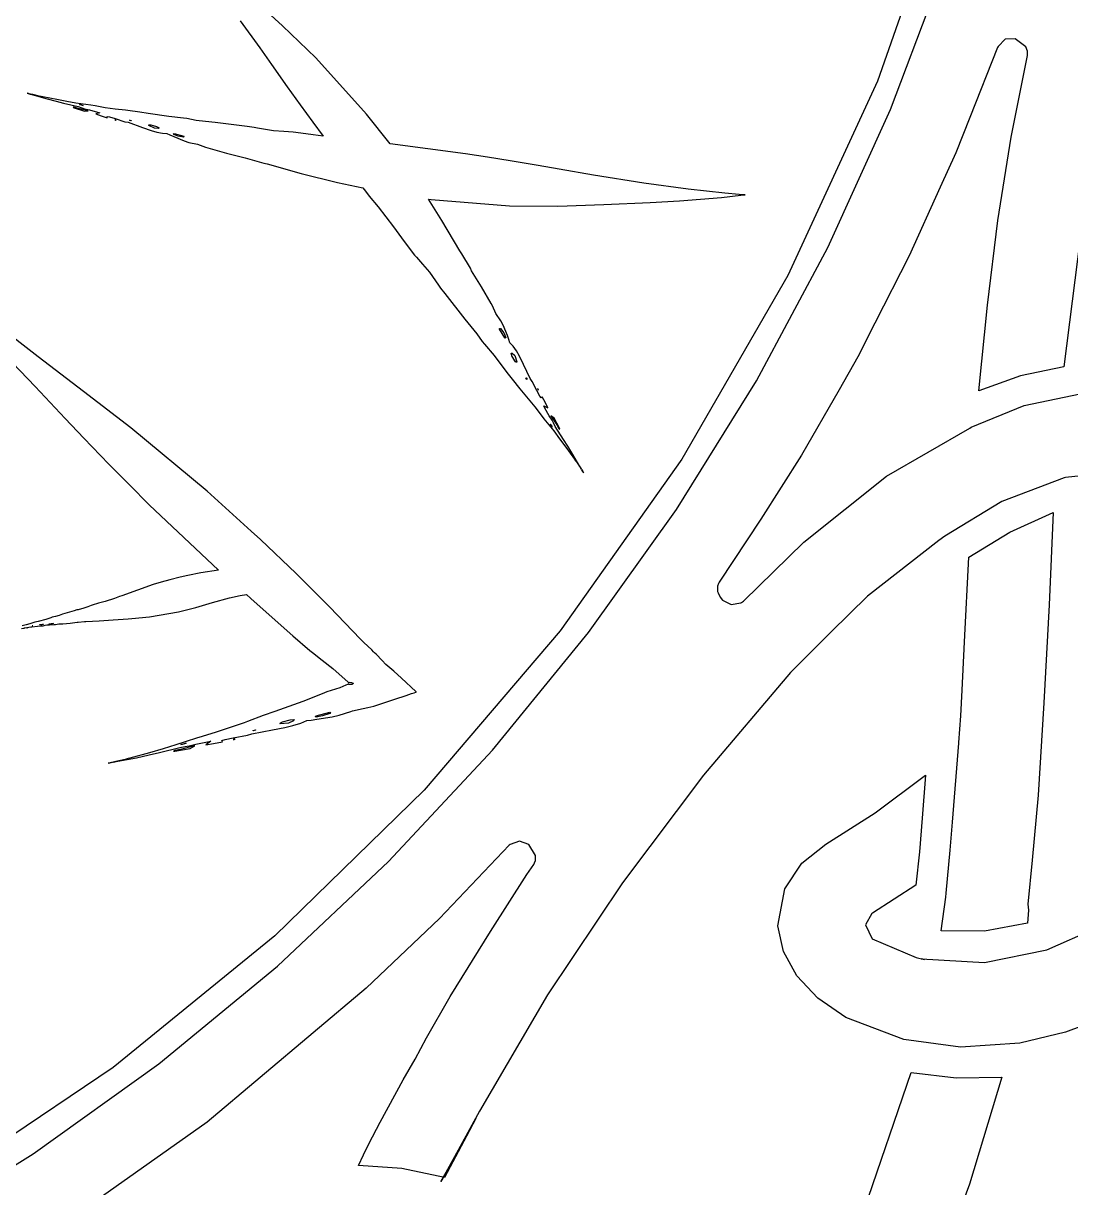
# Model space of a CAD drawing. Extents: x 0 to 285, y 0 to 248.
# Drawn here: x 179.25 to 208.91, y 67.91 to 100.89 of the extents above; entities that cross this region are included whole.
import ezdxf

# ---------------------------------------------------------------- set-up
doc = ezdxf.new("R2010")
doc.units = 0

msp = doc.modelspace()

# ---------------------------------------------------------------- linework, layer by layer
at = {"layer": 'Layer 1'}
for p, q in [((205.476735, 105.051332), (203.441306, 99.253173)), ((203.809353, 98.444114), (205.329868, 102.463173)), ((186.595732, 100.818405), (185.672697, 101.662779)), ((185.396131, 100.961657), (185.947198, 100.197719)), ((187.532543, 99.912405), (186.595732, 100.818405)), ((207.053685, 100.435931), (206.855128, 100.229572)), ((207.339531, 100.453258), (207.053685, 100.435931)), ((207.644842, 100.220684), (207.339531, 100.453258)), ((185.947198, 100.197719), (186.278874, 99.726055)), ((206.839426, 100.206907), (206.053, 98.2189)), ((206.855128, 100.229572), (206.839426, 100.206907)), ((207.224001, 97.660299), (207.692704, 99.976849)), ((207.691652, 100.098764), (207.644842, 100.220684)), ((207.692987, 100.031067), (207.691652, 100.098764)), ((207.692704, 99.976849), (207.692987, 100.031067)), ((186.278874, 99.726055), (186.722837, 99.09381)), ((188.975243, 98.313575), (187.532543, 99.912405)), ((186.722837, 99.09381), (187.093917, 98.582593)), ((203.441306, 99.253173), (200.905578, 93.743385)), ((179.359, 98.9092), (179.393219, 98.899867)), ((179.398404, 98.898978), (179.359, 98.9092)), ((179.359, 98.9092), (179.359, 98.9092)), ((179.393219, 98.899867), (179.445216, 98.886238)), ((179.445216, 98.886238), (179.398404, 98.898978)), ((179.517958, 98.869259), (179.460187, 98.882295)), ((179.460187, 98.882295), (179.556475, 98.854742)), ((179.704462, 98.823186), (179.517958, 98.869259)), ((179.556475, 98.854742), (179.929776, 98.750749)), ((179.762532, 98.816224), (179.704462, 98.823186)), ((179.801492, 98.808965), (179.762532, 98.816224)), ((180.200864, 98.728814), (179.801492, 98.808965)), ((179.929776, 98.750749), (180.186643, 98.683645)), ((180.186643, 98.683645), (180.393738, 98.630023)), ((180.48262, 98.677114), (180.200864, 98.728814)), ((180.393738, 98.630023), (180.804521, 98.531363)), ((180.743043, 98.631341), (180.48262, 98.677114)), ((181.167451, 98.566458), (180.743043, 98.631341)), ((180.691181, 98.512809), (180.663628, 98.514141)), ((180.663628, 98.514141), (180.689107, 98.498734)), ((180.689107, 98.498734), (180.989673, 98.404373)), ((180.807615, 98.481403), (180.691181, 98.512809)), ((180.804521, 98.531363), (180.90703, 98.497587)), ((181.091, 98.414), (180.807615, 98.481403)), ((180.8675, 98.57742), (180.840836, 98.588678)), ((180.840836, 98.588678), (180.858762, 98.587642)), ((180.858762, 98.587642), (180.945865, 98.566309)), ((180.945865, 98.566309), (180.8675, 98.57742)), ((180.90703, 98.497587), (180.986431, 98.469737)), ((180.986431, 98.469737), (181.123026, 98.437149)), ((180.989673, 98.404373), (181.091, 98.414)), ((181.091, 98.414), (181.091, 98.414)), ((181.123026, 98.437149), (181.355295, 98.373598)), ((181.285812, 98.549423), (181.167451, 98.566458)), ((181.570825, 98.498315), (181.285812, 98.549423)), ((181.422252, 98.352562), (181.304633, 98.323529)), ((181.304633, 98.323529), (181.454693, 98.272569)), ((181.355295, 98.373598), (181.422252, 98.352562)), ((181.856281, 98.462168), (181.570825, 98.498315)), ((182.144554, 98.427652), (181.856281, 98.462168)), ((182.216699, 98.417876), (182.144554, 98.427652)), ((182.548522, 98.372695), (182.216699, 98.417876)), ((182.790429, 98.337291), (182.548522, 98.372695)), ((183.373937, 98.24604), (182.790429, 98.337291)), ((187.093917, 98.582593), (187.448554, 98.086929)), ((189.637262, 97.471571), (188.975243, 98.313575)), ((202.03495, 94.539487), (203.809353, 98.444114)), ((181.454693, 98.272569), (181.629939, 98.215684)), ((181.629939, 98.215684), (181.630532, 98.248422)), ((181.630532, 98.248422), (181.692601, 98.240867)), ((181.692601, 98.240867), (181.853772, 98.189463)), ((181.857, 98.1535), (181.843521, 98.153057)), ((181.843521, 98.153057), (181.861741, 98.145352)), ((181.853772, 98.189463), (182.129898, 98.10295)), ((181.881147, 98.141946), (181.857, 98.1535)), ((181.861741, 98.145352), (181.881147, 98.141946)), ((182.129898, 98.10295), (182.22278, 98.085766)), ((182.22278, 98.085766), (182.627769, 97.942962)), ((182.263679, 98.142344), (182.268418, 98.147825)), ((182.30886, 98.130643), (182.263679, 98.142344)), ((182.268418, 98.147825), (182.314044, 98.135381)), ((182.309, 98.1307), (182.30886, 98.130643)), ((182.314044, 98.135381), (182.309, 98.1307)), ((182.804967, 98.010504), (182.838148, 98.016577)), ((182.810005, 97.999096), (182.804967, 98.010504)), ((182.969841, 97.917771), (182.810005, 97.999096)), ((182.838148, 98.016577), (182.864369, 98.0108)), ((182.864369, 98.0108), (183.022727, 97.966951)), ((183.022727, 97.966951), (183.095315, 97.931696)), ((183.786345, 98.201302), (183.373937, 98.24604)), ((183.884115, 98.192119), (183.786345, 98.201302)), ((184.145873, 98.141454), (183.884115, 98.192119)), ((184.415034, 98.112126), (184.145873, 98.141454)), ((184.685967, 98.079535), (184.415034, 98.112126)), ((185.596559, 97.963542), (184.685967, 98.079535)), ((185.7918, 97.940433), (185.596559, 97.963542)), ((187.448554, 98.086929), (187.748381, 97.69363)), ((206.053, 98.2189), (205.661626, 97.224019)), ((182.627769, 97.942962), (182.871157, 97.857339)), ((182.871157, 97.857339), (183.031586, 97.809048)), ((183.074427, 97.914808), (182.969841, 97.917771)), ((183.031586, 97.809048), (183.192757, 97.775125)), ((183.095315, 97.931696), (183.074, 97.9148)), ((183.074, 97.9148), (183.074427, 97.914808)), ((183.192757, 97.775125), (183.320604, 97.771422)), ((183.320604, 97.771422), (183.406078, 97.726831)), ((183.406078, 97.726831), (183.514217, 97.679279)), ((183.502388, 97.761784), (183.520905, 97.765487)), ((183.512314, 97.737341), (183.502388, 97.761784)), ((183.64134, 97.691271), (183.512314, 97.737341)), ((183.514217, 97.679279), (183.807674, 97.562845)), ((183.520905, 97.765487), (183.799698, 97.691567)), ((183.790071, 97.661793), (183.64134, 97.691271)), ((183.811102, 97.679124), (183.79, 97.6618)), ((183.79, 97.6618), (183.790071, 97.661793)), ((183.799698, 97.691567), (183.811102, 97.679124)), ((185.884682, 97.919693), (185.7918, 97.940433)), ((186.334276, 97.845468), (185.884682, 97.919693)), ((186.627287, 97.822064), (186.334276, 97.845468)), ((186.896747, 97.80414), (186.627287, 97.822064)), ((186.970224, 97.801176), (186.896747, 97.80414)), ((187.461443, 97.734959), (186.970224, 97.801176)), ((187.748381, 97.69363), (187.461443, 97.734959)), ((207.040015, 96.482019), (207.224001, 97.660299)), ((183.807674, 97.562845), (183.944698, 97.517972)), ((183.944698, 97.517972), (184.182611, 97.468789)), ((184.182611, 97.468789), (184.408953, 97.382872)), ((184.408953, 97.382872), (184.479319, 97.359022)), ((184.479319, 97.359022), (185.003719, 97.215935)), ((191.774712, 97.195445), (189.637262, 97.471571)), ((185.003719, 97.215935), (185.534787, 97.083649)), ((185.534787, 97.083649), (185.603367, 97.056984)), ((185.603367, 97.056984), (186.060366, 96.927811)), ((192.394511, 97.096932), (191.774712, 97.195445)), ((193.039792, 96.998719), (192.394511, 97.096932)), ((193.832765, 96.861991), (193.039792, 96.998719)), ((205.661626, 97.224019), (205.218995, 96.250768)), ((186.060366, 96.927811), (186.158297, 96.907517)), ((186.158297, 96.907517), (187.123254, 96.634354)), ((187.123254, 96.634354), (188.146284, 96.379265)), ((194.428567, 96.757569), (193.832765, 96.861991)), ((195.39945, 96.590175), (194.428567, 96.757569)), ((188.146284, 96.379265), (188.866232, 96.228166)), ((196.82511, 96.360119), (195.39945, 96.590175)), ((198.08471, 96.193467), (196.82511, 96.360119)), ((206.845366, 95.307299), (207.040015, 96.482019)), ((188.866232, 96.228166), (188.940151, 96.130839)), ((188.940151, 96.130839), (189.050957, 95.997963)), ((189.050957, 95.997963), (189.30264, 95.692209)), ((199.123, 96.0797), (198.08471, 96.193467)), ((199.029107, 95.960347), (199.570098, 96.024194)), ((199.526695, 96.042118), (199.123, 96.0797)), ((199.123, 96.0797), (199.123, 96.0797)), ((199.698383, 96.033212), (199.526695, 96.042118)), ((199.570098, 96.024194), (199.698383, 96.033212)), ((205.218995, 96.250768), (204.340105, 94.301148)), ((189.30264, 95.692209), (189.735642, 95.12781)), ((191.107671, 95.302922), (190.723406, 95.912059)), ((190.723406, 95.912059), (190.801475, 95.902875)), ((190.801475, 95.902875), (193.023665, 95.723037)), ((193.023665, 95.723037), (194.386955, 95.711184)), ((194.386955, 95.711184), (195.691445, 95.755623)), ((195.691445, 95.755623), (197.003495, 95.817099)), ((197.003495, 95.817099), (197.831427, 95.858727)), ((197.831427, 95.858727), (199.029107, 95.960347)), ((206.557686, 92.908979), (206.845366, 95.307299)), ((209.265396, 95.4703), (208.717952, 91.159342)), ((189.735642, 95.12781), (190.040061, 94.713327)), ((191.615631, 94.442255), (191.107671, 95.302922)), ((190.040061, 94.713327), (190.334261, 94.321061)), ((190.334261, 94.321061), (190.384034, 94.267438)), ((191.67281, 94.360484), (191.615631, 94.442255)), ((191.912642, 93.95059), (191.67281, 94.360484)), ((200.013619, 90.76135), (202.03495, 94.539487)), ((190.384034, 94.267438), (190.561055, 94.064803)), ((190.561055, 94.064803), (190.751555, 93.841266)), ((204.340105, 94.301148), (203.366261, 92.396568)), ((190.751555, 93.841266), (191.014498, 93.469148)), ((191.941826, 93.883632), (191.912642, 93.95059)), ((192.228321, 93.423669), (191.941826, 93.883632)), ((200.905578, 93.743385), (197.900321, 88.544803)), ((191.014498, 93.469148), (191.064714, 93.38812)), ((191.064714, 93.38812), (191.187074, 93.232726)), ((192.502359, 92.956894), (192.228321, 93.423669)), ((191.187074, 93.232726), (191.753104, 92.513526)), ((192.53554, 92.89038), (192.502359, 92.956894)), ((192.634346, 92.668178), (192.53554, 92.89038)), ((192.772409, 92.467896), (192.634346, 92.668178)), ((206.313112, 90.482509), (206.557686, 92.908979)), ((179.668906, 91.444727), (178.383666, 92.439458)), ((191.753104, 92.513526), (191.924644, 92.301986)), ((192.838477, 92.338573), (192.772409, 92.467896)), ((192.962468, 92.044376), (192.838477, 92.338573)), ((203.366261, 92.396568), (202.88067, 91.443609)), ((191.924644, 92.301986), (192.098408, 92.093856)), ((192.098408, 92.093856), (192.249507, 91.873283)), ((192.736125, 92.227288), (192.738, 92.2452)), ((192.884263, 91.977522), (192.736125, 92.227288)), ((192.737903, 92.245205), (192.76842, 92.245205)), ((192.738, 92.2452), (192.737903, 92.245205)), ((192.76842, 92.245205), (192.855968, 92.120327)), ((192.855968, 92.120327), (192.914777, 91.995003)), ((193.004389, 91.931792), (192.962468, 92.044376)), ((178.333151, 91.911795), (179.587421, 90.599315)), ((192.249507, 91.873283), (192.31424, 91.798621)), ((192.31424, 91.798621), (192.584293, 91.479092)), ((192.901595, 91.968042), (192.884263, 91.977522)), ((192.914777, 91.995003), (192.901595, 91.968042)), ((193.0315, 91.836986), (193.004389, 91.931792)), ((193.125714, 91.747363), (193.0315, 91.836986)), ((193.219778, 91.609893), (193.125714, 91.747363)), ((180.961546, 90.461104), (179.668906, 91.444727)), ((192.584293, 91.479092), (192.945596, 91.002837)), ((193.090481, 91.471641), (193.065, 91.5505)), ((193.065, 91.5505), (193.06558, 91.550448)), ((193.06558, 91.550448), (193.096097, 91.550448)), ((193.173586, 91.327208), (193.090481, 91.471641)), ((193.096097, 91.550448), (193.173276, 91.476972)), ((193.173276, 91.476972), (193.225419, 91.300098)), ((193.301256, 91.460722), (193.219778, 91.609893)), ((193.414283, 91.223557), (193.301256, 91.460722)), ((202.88067, 91.443609), (202.353603, 90.512872)), ((193.188544, 91.304543), (193.173586, 91.327208)), ((193.21921, 91.287062), (193.188544, 91.304543)), ((193.225419, 91.300098), (193.21921, 91.287062)), ((193.602265, 90.826996), (193.414283, 91.223557)), ((208.717952, 91.159342), (207.492364, 90.903246)), ((192.945596, 91.002837), (193.098769, 90.806854)), ((193.098769, 90.806854), (193.313122, 90.540654)), ((193.487767, 90.847094), (193.496, 90.8476)), ((193.512211, 90.805325), (193.487767, 90.847094)), ((193.496, 90.8476), (193.495915, 90.847543)), ((193.495915, 90.847543), (193.520655, 90.806954)), ((193.520655, 90.806954), (193.512211, 90.805325)), ((193.659299, 90.749224), (193.602265, 90.826996)), ((193.797658, 90.486876), (193.659299, 90.749224)), ((197.752322, 87.121758), (200.013619, 90.76135)), ((207.492364, 90.903246), (206.313112, 90.482509)), ((179.587421, 90.599315), (180.44261, 89.696724)), ((182.297586, 89.428304), (180.961546, 90.461104)), ((193.313122, 90.540654), (193.359932, 90.48288)), ((193.359932, 90.48288), (193.55177, 90.255195)), ((193.877651, 90.332814), (193.797658, 90.486876)), ((193.830703, 90.530519), (193.818567, 90.546668)), ((193.818567, 90.546668), (193.827, 90.5203)), ((193.827, 90.5203), (193.837962, 90.51141)), ((193.827, 90.5203), (193.827, 90.5203)), ((193.837962, 90.51141), (193.830703, 90.530519)), ((202.353603, 90.512872), (201.288213, 88.657172)), ((207.594672, 90.069098), (209.183, 90.3926)), ((193.55177, 90.255195), (193.741234, 90.028102)), ((193.919572, 90.283781), (193.877651, 90.332814)), ((193.94935, 90.31178), (193.919572, 90.283781)), ((194.036155, 90.143054), (193.94935, 90.31178)), ((194.023122, 89.987806), (193.989349, 90.0518)), ((193.989349, 90.0518), (194.108447, 89.996397)), ((194.108447, 89.996397), (194.036155, 90.143054)), ((206.097608, 89.447617), (207.594672, 90.069098)), ((193.741234, 90.028102), (193.917961, 89.787827)), ((193.917961, 89.787827), (193.995572, 89.691685)), ((194.148742, 89.773453), (194.023122, 89.987806)), ((194.227107, 89.651533), (194.148742, 89.773453)), ((194.195, 89.7718), (194.358542, 89.518782)), ((194.284334, 89.710784), (194.195, 89.7718)), ((194.195, 89.7718), (194.195, 89.7718)), ((194.437211, 89.422353), (194.284334, 89.710784)), ((180.44261, 89.696724), (180.969236, 89.141215)), ((184.456226, 87.639564), (182.297586, 89.428304)), ((193.995572, 89.691685), (194.271845, 89.343271)), ((194.2203, 89.460989), (194.170824, 89.5395)), ((194.170824, 89.5395), (194.223, 89.4758)), ((194.233632, 89.447657), (194.2203, 89.460989)), ((194.222671, 89.475803), (194.233632, 89.447657)), ((194.223, 89.4758), (194.222671, 89.475803)), ((194.264583, 89.572726), (194.227107, 89.651533)), ((194.315101, 89.472881), (194.264583, 89.572726)), ((194.552416, 89.104319), (194.315101, 89.472881)), ((194.358542, 89.518782), (194.422683, 89.411538)), ((194.422683, 89.411538), (194.443285, 89.391393)), ((194.443285, 89.391393), (194.437211, 89.422353)), ((203.692915, 88.060173), (206.057465, 89.426433)), ((206.057465, 89.426433), (206.097608, 89.447617)), ((180.969236, 89.141215), (181.673326, 88.40498)), ((194.271845, 89.343271), (194.437018, 89.12388)), ((194.437018, 89.12388), (194.615078, 88.884344)), ((194.668999, 88.914556), (194.552416, 89.104319)), ((194.615078, 88.884344), (194.858613, 88.542291)), ((194.812839, 88.679169), (194.668999, 88.914556)), ((181.673326, 88.40498), (182.255649, 87.817027)), ((197.900321, 88.544803), (194.456307, 83.680263)), ((195.01134, 88.340678), (194.812839, 88.679169)), ((194.858613, 88.542291), (194.882906, 88.510293)), ((194.882906, 88.510293), (194.922903, 88.466151)), ((194.922903, 88.466151), (195.028228, 88.302313)), ((201.288213, 88.657172), (200.142673, 86.849472)), ((195.062001, 88.252687), (195.01134, 88.340678)), ((195.028228, 88.302313), (195.062001, 88.252687)), ((195.09904, 88.193006), (195.070598, 88.239076)), ((195.070598, 88.239076), (195.095781, 88.197307)), ((195.095781, 88.197307), (195.118, 88.1616)), ((195.118, 88.1616), (195.09904, 88.193006)), ((195.118, 88.1616), (195.118, 88.1616)), ((201.353255, 86.198403), (203.692915, 88.060173)), ((209.983817, 88.158417), (208.769547, 88.030872)), ((182.255649, 87.817027), (182.815157, 87.251889)), ((208.731771, 88.019761), (206.967495, 87.342367)), ((208.769547, 88.030872), (208.731771, 88.019761)), ((185.707236, 86.507804), (184.456226, 87.639564)), ((182.815157, 87.251889), (184.782547, 85.405379)), ((195.258018, 83.632767), (197.752322, 87.121758)), ((206.967495, 87.342367), (205.349681, 86.365531)), ((200.142673, 86.849472), (198.959663, 85.066062)), ((207.186124, 86.479065), (208.418316, 87.039658)), ((208.418316, 87.039658), (208.303068, 84.416168)), ((185.965732, 86.271381), (185.707236, 86.507804)), ((206.031696, 85.772058), (207.186124, 86.479065)), ((186.981502, 85.306868), (185.965732, 86.271381)), ((199.651025, 84.524913), (201.353255, 86.198403)), ((205.17577, 86.245392), (203.16112, 84.660932)), ((205.349681, 86.365531), (205.17577, 86.245392)), ((205.902817, 83.368108), (206.031696, 85.772058)), ((183.397316, 85.128229), (183.160597, 85.058309)), ((183.692405, 85.199928), (183.397316, 85.128229)), ((183.91536, 85.249254), (183.692405, 85.199928)), ((184.280663, 85.321842), (183.91536, 85.249254)), ((184.782547, 85.405379), (184.280663, 85.321842)), ((187.926757, 84.361464), (186.981502, 85.306868)), ((182.933504, 84.99224), (182.040985, 84.679377)), ((183.160597, 85.058309), (182.933504, 84.99224)), ((198.912557, 84.949174), (198.907373, 84.892289)), ((198.907373, 84.892289), (198.914039, 84.796001)), ((198.942924, 85.024575), (198.912557, 84.949174)), ((198.914039, 84.796001), (198.925444, 84.760004)), ((198.925444, 84.760004), (198.98944, 84.63409)), ((198.959663, 85.066062), (198.942924, 85.024575)), ((181.38163, 84.464282), (181.200311, 84.41051)), ((181.573168, 84.519092), (181.38163, 84.464282)), ((181.836851, 84.600716), (181.573168, 84.519092)), ((181.979655, 84.654195), (181.836851, 84.600716)), ((182.040985, 84.679377), (181.979655, 84.654195)), ((184.142114, 84.342343), (184.613927, 84.482627)), ((184.613927, 84.482627), (185.090318, 84.618469)), ((185.090318, 84.618469), (185.395329, 84.682462)), ((185.395329, 84.682462), (185.570425, 84.711794)), ((185.570425, 84.711794), (185.698119, 84.602024)), ((185.698119, 84.602024), (186.388581, 83.990373)), ((198.98944, 84.63409), (199.056694, 84.549207)), ((199.056694, 84.549207), (199.301467, 84.4307)), ((199.301467, 84.4307), (199.569982, 84.473805)), ((199.569982, 84.473805), (199.591758, 84.487434)), ((199.591758, 84.487434), (199.651025, 84.524913)), ((203.16112, 84.660932), (202.12743, 83.653902)), ((180.264537, 84.122091), (180.167359, 84.090981)), ((180.362603, 84.152604), (180.264537, 84.122091)), ((180.694575, 84.253188), (180.362603, 84.152604)), ((180.76657, 84.275411), (180.694575, 84.253188)), ((180.801825, 84.28252), (180.76657, 84.275411)), ((180.969812, 84.325925), (180.801825, 84.28252)), ((181.076469, 84.363698), (180.969812, 84.325925)), ((181.173943, 84.399992), (181.076469, 84.363698)), ((181.200311, 84.41051), (181.173943, 84.399992)), ((182.82519, 84.082069), (183.64956, 84.219686)), ((183.64956, 84.219686), (184.142114, 84.342343)), ((188.805946, 83.44317), (187.926757, 84.361464)), ((208.303068, 84.416168), (208.153154, 81.644098)), ((179.329504, 83.853223), (179.224918, 83.82315)), ((179.269637, 83.765074), (179.292449, 83.771283)), ((179.272459, 83.756184), (179.269637, 83.765074)), ((179.292449, 83.771283), (179.354667, 83.779134)), ((179.43468, 83.88433), (179.329504, 83.853223)), ((179.354667, 83.779134), (179.461175, 83.792466)), ((179.359739, 83.769725), (179.355, 83.7678)), ((179.355, 83.7678), (179.362259, 83.768246)), ((179.369518, 83.769874), (179.359739, 83.769725)), ((179.362259, 83.768246), (179.369518, 83.769874)), ((179.461048, 83.891885), (179.43468, 83.88433)), ((179.582669, 83.926401), (179.461048, 83.891885)), ((179.461175, 83.792466), (179.495988, 83.800171)), ((179.495988, 83.800171), (179.654049, 83.814243)), ((179.522079, 83.824474), (179.504894, 83.821511)), ((179.504894, 83.821511), (179.50608, 83.823732)), ((179.50608, 83.823732), (179.523411, 83.826554)), ((179.523411, 83.826554), (179.522079, 83.824474)), ((179.671403, 83.95114), (179.582669, 83.926401)), ((179.654049, 83.814243), (179.749301, 83.822244)), ((179.885753, 84.008914), (179.671403, 83.95114)), ((179.709915, 83.857952), (179.721023, 83.864321)), ((179.712878, 83.855287), (179.709915, 83.857952)), ((179.777908, 83.85336), (179.712878, 83.855287)), ((179.721023, 83.864321), (179.730949, 83.866249)), ((179.730949, 83.866249), (179.791536, 83.87528)), ((179.749301, 83.822244), (179.811221, 83.829502)), ((179.81524, 83.866841), (179.777908, 83.85336)), ((179.791536, 83.87528), (179.820868, 83.874687)), ((179.811221, 83.829502), (179.871808, 83.841203)), ((179.816, 83.8668), (179.81524, 83.866841)), ((179.820868, 83.874687), (179.816, 83.8668)), ((179.871808, 83.841203), (179.917585, 83.857349)), ((180.035074, 84.056169), (179.885753, 84.008914)), ((179.917585, 83.857349), (179.952543, 83.855424)), ((179.952543, 83.855424), (179.995946, 83.855574)), ((179.982928, 83.879285), (179.989001, 83.882987)), ((179.989001, 83.873062), (179.982928, 83.879285)), ((179.989001, 83.882987), (180.095658, 83.898244)), ((180.039666, 83.876618), (179.989001, 83.873062)), ((179.995946, 83.855574), (180.112529, 83.858831)), ((180.070182, 84.067873), (180.035074, 84.056169)), ((180.095512, 83.887579), (180.039666, 83.876618)), ((180.167359, 84.090981), (180.070182, 84.067873)), ((180.096, 83.8875), (180.095512, 83.887579)), ((180.095658, 83.898244), (180.100992, 83.895877)), ((180.100992, 83.895877), (180.096, 83.8875)), ((180.112529, 83.858831), (180.166151, 83.863129)), ((180.166151, 83.863129), (180.255774, 83.879275)), ((180.255774, 83.879275), (180.345693, 83.881792)), ((180.345693, 83.881792), (180.373396, 83.883424)), ((180.373396, 83.883424), (180.5756, 83.905493)), ((180.5756, 83.905493), (180.779288, 83.930383)), ((180.779288, 83.930383), (180.806841, 83.929937)), ((180.806841, 83.929937), (180.984604, 83.943565)), ((180.984604, 83.943565), (181.021787, 83.948899)), ((181.021787, 83.948899), (181.39879, 83.969637)), ((181.39879, 83.969637), (181.798018, 83.993191)), ((181.798018, 83.993191), (182.218131, 84.023708)), ((182.218131, 84.023708), (182.323456, 84.032739)), ((182.323456, 84.032739), (182.82519, 84.082069)), ((186.388581, 83.990373), (186.884688, 83.542707)), ((179.204762, 83.748036), (179.272459, 83.756184)), ((186.884688, 83.542707), (187.362425, 83.122888)), ((188.900161, 83.357697), (188.805946, 83.44317)), ((194.456307, 83.680263), (190.604307, 79.172599)), ((192.537668, 80.306432), (195.258018, 83.632767)), ((202.12743, 83.653902), (200.97938, 82.504512)), ((187.362425, 83.122888), (187.439011, 83.066892)), ((189.118364, 83.148082), (188.900161, 83.357697)), ((189.169768, 83.092978), (189.118364, 83.148082)), ((205.839563, 82.005558), (205.902817, 83.368108)), ((187.439011, 83.066892), (187.715871, 82.854613)), ((187.715871, 82.854613), (188.015994, 82.621153)), ((189.195839, 83.064386), (189.169768, 83.092978)), ((189.240577, 83.019205), (189.195839, 83.064386)), ((189.414635, 82.83996), (189.240577, 83.019205)), ((189.515072, 82.730043), (189.414635, 82.83996)), ((188.015994, 82.621153), (188.452848, 82.227851)), ((189.743054, 82.538948), (189.515072, 82.730043)), ((189.958, 82.344), (189.743054, 82.538948)), ((200.97938, 82.504512), (198.511052, 79.593239)), ((188.388569, 82.143413), (188.211991, 82.068012)), ((188.435379, 82.160152), (188.388569, 82.143413)), ((188.458933, 82.168449), (188.435379, 82.160152)), ((188.452848, 82.227851), (188.454773, 82.222813)), ((188.454773, 82.222813), (188.454923, 82.221481)), ((188.454923, 82.221481), (188.456701, 82.220739)), ((188.456701, 82.220739), (188.463959, 82.222517)), ((188.46486, 82.170523), (188.458933, 82.168449)), ((188.463959, 82.222517), (188.500696, 82.232739)), ((188.466787, 82.17067), (188.46486, 82.170523)), ((188.469305, 82.170227), (188.466787, 82.17067)), ((188.488563, 82.168003), (188.469305, 82.170227)), ((188.555371, 82.16119), (188.488563, 82.168003)), ((188.500696, 82.232739), (188.545287, 82.225037)), ((188.545287, 82.225037), (188.592839, 82.204297)), ((188.560409, 82.162226), (188.555371, 82.16119)), ((188.563668, 82.165189), (188.560409, 82.162226)), ((188.569877, 82.170966), (188.563668, 82.165189)), ((188.581135, 82.182374), (188.569877, 82.170966)), ((188.590764, 82.193482), (188.581135, 82.182374)), ((188.594913, 82.198966), (188.590764, 82.193482)), ((188.592839, 82.204297), (188.594913, 82.198966)), ((190.371538, 81.963283), (189.958, 82.344)), ((189.958, 82.344), (189.958, 82.344)), ((187.719141, 81.899285), (187.164668, 81.680933)), ((187.850242, 81.952467), (187.719141, 81.899285)), ((188.211991, 82.068012), (187.850242, 81.952467)), ((189.77456, 81.751893), (190.090084, 81.85233)), ((190.090084, 81.85233), (190.247846, 81.904623)), ((190.247846, 81.904623), (190.325617, 81.931434)), ((190.325617, 81.931434), (190.363836, 81.944916)), ((190.363836, 81.944916), (190.382945, 81.951729)), ((190.382945, 81.951729), (190.371538, 81.963283)), ((205.806825, 81.272582), (205.839563, 82.005558)), ((187.164668, 81.680933), (186.372141, 81.40214)), ((188.61895, 81.432217), (188.745606, 81.458732)), ((188.745606, 81.458732), (189.012549, 81.508508)), ((189.012549, 81.508508), (189.18009, 81.551467)), ((189.18009, 81.551467), (189.77456, 81.751893)), ((208.153154, 81.644098), (207.99257, 79.028748)), ((186.045353, 81.284225), (185.599465, 81.118758)), ((186.372141, 81.40214), (186.045353, 81.284225)), ((186.590772, 81.102539), (186.813727, 81.159127)), ((186.90097, 81.137636), (186.76335, 81.072606)), ((186.813727, 81.159127), (186.921716, 81.169053)), ((186.901, 81.1377), (186.90097, 81.137636)), ((186.921716, 81.169053), (186.901, 81.1377)), ((187.108704, 81.06795), (187.277433, 81.147647)), ((187.277433, 81.147647), (187.406459, 81.15698)), ((187.406459, 81.15698), (187.566592, 81.17831)), ((187.51914, 81.256293), (187.542101, 81.272439)), ((187.541805, 81.237333), (187.51914, 81.256293)), ((187.728752, 81.273921), (187.541805, 81.237333)), ((187.542101, 81.272439), (187.936439, 81.377764)), ((187.566592, 81.17831), (187.997223, 81.249862)), ((187.93555, 81.340731), (187.728752, 81.273921)), ((187.936, 81.3408), (187.93555, 81.340731)), ((187.956288, 81.372433), (187.936, 81.3408)), ((187.936439, 81.377764), (187.956288, 81.372433)), ((187.997223, 81.249862), (188.194984, 81.293561)), ((188.194984, 81.293561), (188.527845, 81.399479)), ((188.527845, 81.399479), (188.570213, 81.4177)), ((188.570213, 81.4177), (188.61895, 81.432217)), ((205.747558, 80.51783), (205.806825, 81.272582)), ((184.71539, 80.810642), (184.319433, 80.693319)), ((185.107357, 80.944697), (184.71539, 80.810642)), ((185.502584, 81.08276), (185.107357, 80.944697)), ((185.599465, 81.118758), (185.502584, 81.08276)), ((185.727338, 80.765448), (186.308032, 80.875811)), ((185.82387, 80.868772), (185.760912, 80.851734)), ((185.760912, 80.851734), (185.765061, 80.860765)), ((185.765061, 80.860765), (185.828908, 80.877208)), ((185.824, 80.8688), (185.82387, 80.868772)), ((185.828908, 80.877208), (185.824, 80.8688)), ((186.308032, 80.875811), (186.657335, 80.944109)), ((186.513595, 81.063431), (186.554481, 81.091577)), ((186.524407, 81.054544), (186.513595, 81.063431)), ((186.76335, 81.072606), (186.524407, 81.054544)), ((186.554481, 81.091577), (186.590772, 81.102539)), ((186.657335, 80.944109), (186.885167, 80.998179)), ((186.885167, 80.998179), (187.108704, 81.06795)), ((184.156633, 80.639841), (183.572829, 80.452598)), ((183.716039, 80.465101), (183.740028, 80.474877)), ((183.755, 80.4691), (183.716039, 80.465101)), ((183.740028, 80.474877), (183.862685, 80.504651)), ((183.862685, 80.504651), (183.755, 80.4691)), ((183.755, 80.4691), (183.755, 80.4691)), ((183.94807, 80.423702), (184.140054, 80.471398)), ((184.140054, 80.471398), (184.470398, 80.544132)), ((184.319433, 80.693319), (184.156633, 80.639841)), ((184.566536, 80.562355), (184.419586, 80.458808)), ((184.419586, 80.458808), (184.636615, 80.495395)), ((184.470398, 80.544132), (184.566536, 80.562355)), ((184.636615, 80.495395), (184.88963, 80.541468)), ((184.879262, 80.577028), (184.964735, 80.606944)), ((184.88963, 80.541468), (184.879262, 80.577028)), ((184.964735, 80.606944), (185.197458, 80.650346)), ((185.215057, 80.614046), (185.197, 80.6053)), ((185.197, 80.6053), (185.224093, 80.608122)), ((185.197, 80.6053), (185.197, 80.6053)), ((185.197458, 80.650346), (185.59683, 80.726783)), ((185.251204, 80.61627), (185.215057, 80.614046)), ((185.224093, 80.608122), (185.251204, 80.61627)), ((185.59683, 80.726783), (185.727338, 80.765448)), ((205.56817, 78.264251), (205.746534, 80.505091)), ((205.746534, 80.505091), (205.747276, 80.513385)), ((205.747276, 80.513385), (205.747558, 80.51783)), ((182.82489, 80.229358), (182.27117, 80.078999)), ((182.460488, 80.08774), (182.820163, 80.170253)), ((182.820163, 80.170253), (183.110804, 80.237506)), ((183.21345, 80.344459), (182.82489, 80.229358)), ((183.110804, 80.237506), (183.686461, 80.380011)), ((183.572829, 80.452598), (183.21345, 80.344459)), ((183.543, 80.2901), (183.506114, 80.274993)), ((183.506114, 80.274993), (183.544925, 80.273511)), ((183.707863, 80.326987), (183.543, 80.2901)), ((183.543, 80.2901), (183.543, 80.2901)), ((183.544925, 80.273511), (183.974667, 80.354097)), ((183.686461, 80.380011), (183.833561, 80.40564)), ((184.10636, 80.426681), (183.707863, 80.326987)), ((183.833561, 80.40564), (183.94807, 80.423702)), ((183.974667, 80.354097), (184.10636, 80.426681)), ((189.598232, 77.154812), (192.537668, 80.306432)), ((181.710145, 79.948207), (181.654, 79.9368)), ((181.654, 79.9368), (181.703033, 79.94628)), ((181.654, 79.9368), (181.654, 79.9368)), ((181.703033, 79.94628), (181.776657, 79.961094)), ((181.776657, 79.961094), (181.710145, 79.948207)), ((181.796544, 79.965083), (181.932679, 79.98938)), ((181.877129, 79.983453), (181.796544, 79.965083)), ((182.138441, 80.039152), (181.877129, 79.983453)), ((181.932679, 79.98938), (182.460488, 80.08774)), ((182.217396, 80.064631), (182.138441, 80.039152)), ((182.27117, 80.078999), (182.217396, 80.064631)), ((198.511052, 79.593239), (196.216292, 76.547237)), ((203.377621, 78.528203), (204.805061, 79.592563)), ((204.805061, 79.592563), (204.708327, 78.375773)), ((190.604307, 79.172599), (186.37509, 75.044646)), ((207.99257, 79.028748), (207.825026, 77.192608)), ((201.978631, 77.63998), (203.377621, 78.528203)), ((204.708327, 78.375773), (204.63515, 77.422371)), ((205.500177, 77.468317), (205.56817, 78.264251)), ((193.014113, 77.614143), (191.038273, 75.540093)), ((193.04137, 77.63177), (193.014113, 77.614143)), ((193.304569, 77.729593), (193.04137, 77.63177)), ((193.568583, 77.633991), (193.304569, 77.729593)), ((193.75805, 77.318165), (193.568583, 77.633991)), ((201.299161, 77.1012), (201.978631, 77.63998)), ((193.725755, 77.115665), (193.752866, 77.181584)), ((193.752866, 77.181584), (193.759678, 77.278465)), ((193.759678, 77.278465), (193.75805, 77.318165)), ((204.63515, 77.422371), (204.530121, 76.479781)), ((205.388778, 76.255677), (205.500177, 77.468317)), ((207.825026, 77.192608), (207.70148, 75.939378)), ((186.446673, 74.18996), (189.598232, 77.154812)), ((193.508588, 76.781469), (193.70561, 77.066632)), ((193.70561, 77.066632), (193.725755, 77.115665)), ((200.816651, 76.38068), (201.299161, 77.1012)), ((192.486748, 75.171229), (193.508588, 76.781469)), ((196.216292, 76.547237), (194.100591, 73.374247)), ((200.618297, 75.3261), (200.816651, 76.38068)), ((204.530121, 76.479781), (203.300441, 75.6877)), ((205.37515, 76.14265), (205.388185, 76.253456)), ((205.388185, 76.253456), (205.388778, 76.255677)), ((205.2442, 75.186847), (205.375, 76.1425)), ((205.375, 76.1425), (205.37515, 76.14265)), ((205.375, 76.1425), (205.375, 76.1425)), ((207.70148, 75.939378), (207.717183, 75.771984)), ((191.038273, 75.540093), (188.964663, 73.563363)), ((203.284738, 75.677478), (203.097938, 75.35395)), ((203.300441, 75.6877), (203.284738, 75.677478)), ((207.717183, 75.771984), (207.68889, 75.404903)), ((200.776373, 74.601793), (200.618297, 75.3261)), ((203.097938, 75.35395), (203.290515, 74.961537)), ((207.68889, 75.404903), (206.476999, 75.178673)), ((208.23322, 74.646749), (209.605561, 75.255312)), ((186.37509, 75.044646), (181.799429, 71.31924)), ((191.345218, 73.323679), (192.486748, 75.171229)), ((203.290515, 74.961537), (204.535895, 74.42884)), ((206.476999, 75.178673), (205.2442, 75.186847)), ((201.159751, 73.910622), (200.776373, 74.601793)), ((206.471789, 74.295267), (208.23322, 74.646749)), ((204.535895, 74.42884), (204.769694, 74.377619)), ((204.769694, 74.377619), (204.67855, 74.397584)), ((204.67855, 74.397584), (206.471789, 74.295267)), ((183.089948, 71.423934), (186.446673, 74.18996)), ((201.754807, 73.279058), (201.159751, 73.910622)), ((188.964663, 73.563363), (184.459166, 69.77177)), ((190.670755, 72.153849), (191.345218, 73.323679)), ((194.100591, 73.374247), (192.16944, 70.082012)), ((202.547917, 72.73357), (201.754807, 73.279058)), ((204.185257, 72.107548), (202.547917, 72.73357)), ((210.001343, 72.778429), (208.761729, 72.314685)), ((208.761729, 72.314685), (207.468547, 72.009335)), ((190.345892, 71.553899), (190.670755, 72.153849)), ((205.793867, 71.88816), (204.185257, 72.107548)), ((207.468547, 72.009335), (205.793867, 71.88816)), ((181.799429, 71.31924), (176.908093, 68.019215)), ((179.535021, 68.868789), (183.089948, 71.423934)), ((190.010217, 70.964902), (190.345892, 71.553899)), ((189.356345, 69.766482), (190.010217, 70.964902)), ((203.06834, 67.282612), (204.39253, 71.177252)), ((204.39253, 71.177252), (205.672675, 71.021188)), ((205.672675, 71.021188), (206.9621, 71.043784)), ((206.9621, 71.043784), (206.04899, 68.010554)), ((192.16944, 70.082012), (191.128972, 68.183518)), ((184.459166, 69.77177), (179.649583, 66.374183)), ((189.041258, 69.15231), (189.356345, 69.766482)), ((191.22331, 68.351156), (192.066339, 69.87225)), ((192.066339, 69.87225), (191.806362, 69.371698)), ((191.806362, 69.371698), (191.177673, 68.205128)), ((188.8866, 68.841372), (189.041258, 69.15231)), ((175.78885, 66.536581), (179.535021, 68.868789)), ((188.740093, 68.540656), (188.8866, 68.841372)), ((189.970622, 68.458175), (188.740093, 68.540656)), ((191.177673, 68.205128), (189.970622, 68.458175)), ((191.07726, 68.087392), (191.22331, 68.351156)), ((191.128972, 68.183518), (191.07726, 68.087392)), ((206.04899, 68.010554), (205.507688, 66.584004))]:
    msp.add_line(p, q, dxfattribs=at)

doc.saveas('drawing.dxf')
